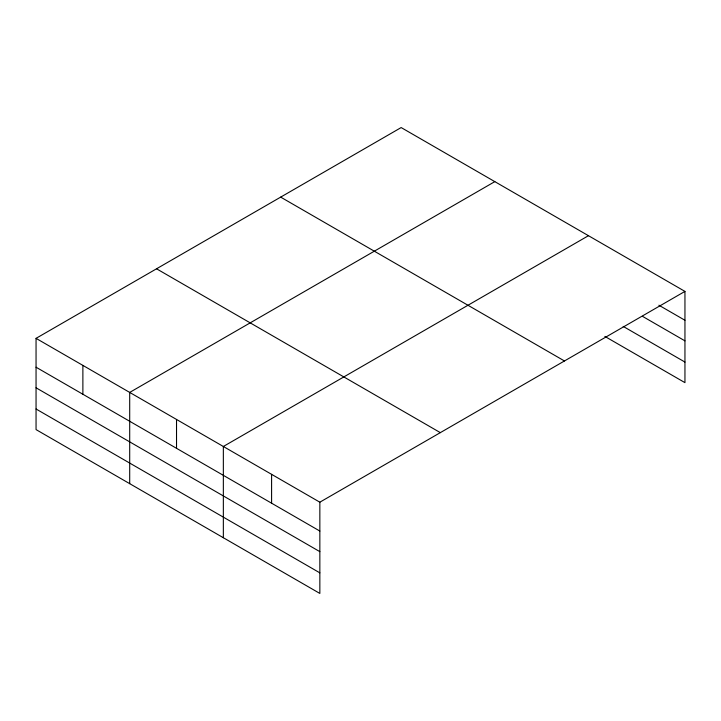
<?xml version="1.0" encoding="UTF-8"?>
<svg xmlns="http://www.w3.org/2000/svg" width="721" height="721" viewBox="0 0 721 721"><rect width="100%" height="100%" fill="white"/><g stroke="black" fill="none" stroke-linecap="round" stroke-linejoin="round"><path stroke-width="1.08" d="M604.865 336.41L684.95 382.644L684.95 291.401L401.155 127.563L36.05 338.356L36.05 429.599L319.845 593.437L319.845 502.195L36.05 338.356M494.813 181.629L129.699 392.422L129.699 483.665M588.462 235.695L223.348 446.488L223.348 537.731M319.845 502.195L684.95 291.401M658.895 305.217L684.95 320.259M642.492 316.339L684.95 340.853M623.196 326.406L684.95 362.059M280.676 197.121L564.462 360.969M156.538 268.789L440.324 432.636M36.05 367.214L319.845 531.053M36.05 387.799L319.845 551.646M36.05 409.005L319.845 572.853M271.592 474.346L271.592 503.204M176.528 419.46L176.528 448.318M82.879 365.385L82.879 394.243"/></g></svg>
